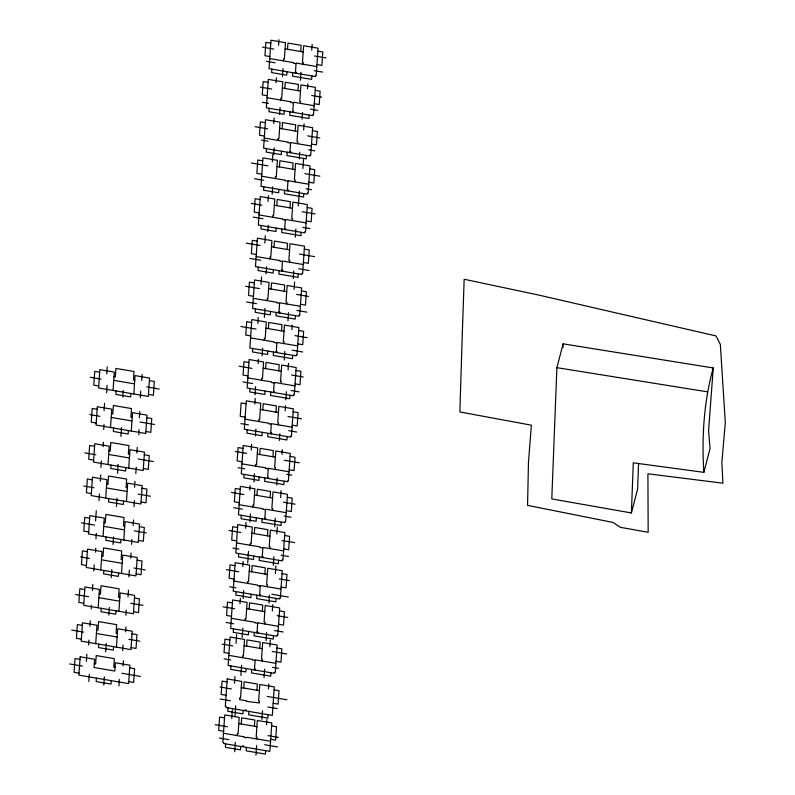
<?xml version="1.0" encoding="UTF-8"?>
<svg xmlns="http://www.w3.org/2000/svg" width="795" height="795" viewBox="0 0 795 795"><rect width="100%" height="100%" fill="white"/><g stroke="black" fill="none" stroke-linecap="round" stroke-linejoin="round"><path stroke-width="1.19" d="M631.399 512.964L633.287 462.819L703.853 472.349L710.064 448.529L708.564 430.642L713.254 367.956L563.108 343.847L556.898 367.668L551.79 498.912L631.399 512.964L637.6 489.144L638.564 463.465M562.959 347.564L563.108 343.847M95.579 520.904L96.275 510.738M86.337 661.39L86.824 654.196M104.066 410.618L104.572 403.264M106.759 373.889L107.236 366.932M88.642 645.003L88.98 640.055M89.934 626.241L90.302 620.796M92.399 590.556L92.816 584.345M93.79 570.959L94.198 564.957M95.947 538.771L96.314 533.455M91.226 608.881L91.485 605.204M100.915 467.42L101.362 460.951M103.698 429.459L104.026 424.609M95.529 552.147L95.798 548.143M98.987 500.701L99.445 494.053M100.319 481.253L100.756 474.883M106.609 392.7L107.116 385.267M103.161 446.71L103.469 442.209M88.811 681.514L89.308 674.399M95.708 643.612L96.97 625.258L82.481 622.803L81.229 641.158L130.936 649.594L132.199 631.23L117.71 628.775L116.448 647.13M98.173 607.778L99.425 589.423L84.946 586.968L83.684 605.323L133.391 613.75L134.653 595.395L120.164 592.941L118.912 611.295M100.766 569.926L102.018 551.571L87.539 549.116L86.277 567.471L135.995 575.898L137.247 557.543L122.768 555.089L121.506 573.443M103.062 536.446L104.314 518.082L89.835 515.627L88.573 533.992L138.29 542.419L139.542 524.064L125.063 521.6L123.801 539.964M105.695 498.038L106.947 479.683L92.468 477.229L91.206 495.583L140.924 504.01L142.176 485.656L127.697 483.201L126.435 501.556M107.991 464.558L109.253 446.194L94.764 443.739L93.502 462.094L143.219 470.531L144.471 452.176L129.992 449.712L128.73 468.076M110.525 427.521L111.787 409.157L97.298 406.702L96.046 425.057L145.753 433.494L147.015 415.129L132.527 412.675L131.274 431.039M113.069 390.444L114.331 372.09L99.842 369.635L98.59 387.99L148.297 396.427L149.559 378.062L135.07 375.608L133.808 393.962M96.424 678.125L96.185 681.573L111.002 684.088L111.24 680.639M98.759 644.129L98.52 647.577L113.337 650.091L113.566 646.643M101.213 608.294L100.975 611.733L115.792 614.247L116.03 610.808M103.807 570.442L103.569 573.891L118.385 576.395L118.624 572.957M106.103 536.963L105.864 540.401L120.681 542.915L120.92 539.477M108.736 498.554L108.498 501.993L123.314 504.507L123.553 501.069M111.032 465.075L110.803 468.513L125.61 471.028L125.849 467.579M113.576 428.038L113.337 431.476L128.154 433.991L128.392 430.542M116.12 390.961L115.881 394.409L130.698 396.924L130.927 393.475M117.481 473.333L118.097 464.34M122.768 397.103L123.215 390.603M105.655 651.791L106.222 643.493M113.039 544.446L113.556 536.933M103.777 685.161L104.344 676.863M111.29 577.558L111.837 569.608M120.91 436.574L121.526 427.581M108.826 615.131L109.352 607.459M116.408 506.584L116.974 498.207M118.942 685.906L119.389 679.417M122.659 650.578L123.036 645.003M140.317 397.699L140.775 391.051M141.729 380.457L142.146 374.435M134.524 487.335L134.931 481.392M136.849 453.001L137.237 447.356M139.354 417.623L139.781 411.373M125.918 615.27L126.266 610.143M135.806 473.591L136.253 467.132M128.909 576.912L129.376 570.144M138.747 434.696L139.095 429.688M123.145 665.971L123.503 660.734M133.997 506.713L134.415 500.611M125.6 631.846L125.928 627.026M128.015 596.846L128.462 590.198M131.553 544.337L131.881 539.567M130.718 558.219L131.076 552.982M133.192 525.465L133.56 519.99M225.611 743.862L225.373 747.3L240.458 749.864L240.696 746.416M228.076 707.868L227.837 711.316L242.932 713.87L243.161 710.432M230.948 665.952L230.719 669.39L245.804 671.944L246.043 668.506M233.492 628.875L233.253 632.323L248.348 634.877L248.587 631.439M236.045 591.639L235.807 595.077L250.902 597.641L251.131 594.193M238.659 553.499L238.421 556.947L253.516 559.501L253.754 556.063M241.283 515.279L241.044 518.728L256.139 521.281L256.368 517.843M244.085 474.396L243.846 477.835L258.941 480.399L259.17 476.96M247.146 429.757L246.907 433.196L262.002 435.759L262.241 432.311M249.978 388.477L249.739 391.915L264.834 394.479L265.063 391.031M252.721 348.498L252.482 351.947L267.567 354.5L267.806 351.062M255.434 308.887L255.195 312.326L270.29 314.89L270.529 311.441M258.296 267.12L258.067 270.558L273.152 273.122L273.391 269.674M261.148 225.502L260.919 228.95L276.004 231.504L276.243 228.066M263.811 186.805L263.572 190.244L278.657 192.797L278.896 189.359M266.424 148.645L266.186 152.083L281.281 154.647L281.51 151.199M269.187 108.299L268.948 111.747L284.044 114.301L284.282 110.863M271.87 69.155L271.642 72.593L286.727 75.147L286.965 71.709M257.799 323.476L258.216 317.394M236.045 643.453L236.652 634.589M261.068 284.431L261.585 276.928M231.733 718.511L232.329 709.836M234.515 683.253L234.972 676.605M240.001 603.703L240.368 598.387M264.815 243.051L265.321 235.698M242.823 566.567L243.171 561.499M278.548 45.196L278.916 39.75M245.585 528.297L246.003 522.275M268.054 201.483L268.452 195.649M276.064 82.66L276.402 77.84M251.22 450.139L251.627 444.246M255.026 394.857L255.583 386.618M273.748 123.642L274.136 117.948M254.847 404.118L255.245 398.355M258.176 363.603L258.474 359.29M249.809 490.078L250.117 485.616M272.327 161.822L272.844 154.29M267.826 231.633L268.253 225.363M235.002 716.414L235.727 705.831M243.111 598.536L243.658 590.546M273.738 154.608L274.205 147.82M266.106 273.818L266.603 266.693M255.424 436.008L255.901 428.972M272.158 194.219L272.665 186.785M249.948 521.768L250.485 513.918M242.187 637.471L242.833 628.1M264.367 317.434L264.993 308.361M234.694 751.772L235.34 742.391M247.702 563.138L248.517 551.293M262.111 355.802L262.628 348.27M253.913 481.939L254.47 473.83M240.925 675.561L241.63 665.236M279.582 114.599L280.059 107.563M237.139 735.604L237.268 733.765L238.083 733.904L239.215 717.388L224.737 714.924L222.848 742.371L223.673 742.51L223.604 743.524L242.704 746.763L242.773 745.75L243.588 745.889L243.518 746.903L269.863 751.364L271.81 722.913L257.322 720.459L256.189 736.975L257.014 737.114L256.894 738.952M242.475 657.684L242.604 655.855L243.429 655.994L244.562 639.468L230.073 637.014L228.125 665.465L274.384 673.315L274.454 672.302L275.269 672.441L277.157 644.993L262.668 642.539L261.535 659.065L262.36 659.204L262.231 661.043M245.019 620.617L245.148 618.788L245.973 618.927L247.106 602.401L232.617 599.947L230.669 628.398L276.918 636.248L276.988 635.235L277.813 635.374L279.701 607.927L265.212 605.472L264.079 621.998L264.904 622.137L264.775 623.966M247.573 583.381L247.702 581.543L248.527 581.682L249.66 565.166L235.171 562.701L233.223 591.162L279.472 599.003L279.542 597.999L280.367 598.138L282.245 570.691L267.766 568.236L266.633 584.752L267.458 584.891L267.329 586.73M250.186 545.241L250.316 543.402L251.141 543.551L252.273 527.025L237.785 524.571L235.837 553.022L282.086 560.863L282.155 559.859L282.98 559.998L284.868 532.551L270.38 530.096L269.247 546.622L270.071 546.761L269.942 548.59M252.81 507.021L252.939 505.183L253.764 505.322L254.897 488.806L240.408 486.351L238.46 514.802L284.709 522.643L284.779 521.639L285.604 521.778L287.482 494.331L273.003 491.876L271.87 508.393L272.695 508.542L272.566 510.37M255.612 466.138L255.742 464.3L256.566 464.439L257.699 447.923L243.21 445.458L241.263 473.919L287.512 481.76L287.581 480.756L288.406 480.896L290.284 453.448L275.805 450.994L274.672 467.51L275.497 467.649L275.368 469.487M258.673 421.499L258.802 419.661L259.627 419.8L260.76 403.274L246.271 400.819L244.323 429.27L290.572 437.121L290.642 436.107L291.467 436.246L293.355 408.809L278.866 406.344L277.733 422.87L278.558 423.01L278.429 424.848M261.505 380.219L261.635 378.38L262.459 378.519L263.592 362.003L249.103 359.539L247.156 388L293.405 395.84L293.474 394.837L294.299 394.976L296.177 367.529L281.698 365.074L280.565 381.59L281.38 381.729L281.261 383.568M264.248 340.24L264.377 338.402L265.192 338.541L266.325 322.025L251.846 319.57L249.888 348.021L296.147 355.862L296.217 354.858L297.042 354.997L298.92 327.55L284.441 325.095L283.308 341.611L284.123 341.751L284.004 343.589M266.961 300.629L267.09 298.791L267.915 298.93L269.048 282.414L254.559 279.949L252.611 308.41L298.86 316.251L298.93 315.247L299.755 315.386L301.643 287.939L287.154 285.484L286.021 302.001L286.846 302.14L286.717 303.978M269.833 258.862L269.952 257.024L270.777 257.163L271.91 240.637L257.421 238.182L255.473 266.643L301.732 274.484L301.802 273.47L302.617 273.609L304.505 246.172L290.016 243.707L288.883 260.233L289.708 260.372L289.579 262.211M272.685 217.244L272.804 215.415L273.629 215.554L274.762 199.028L260.273 196.574L258.325 225.025L304.584 232.875L304.654 231.862L305.479 232.001L307.357 204.554L292.868 202.099L291.735 218.625L292.56 218.764L292.431 220.593M275.338 178.547L275.458 176.709L276.282 176.848L277.415 160.322L262.936 157.867L260.979 186.318L307.238 194.169L307.307 193.155L308.132 193.294L310.01 165.857L295.521 163.392L294.389 179.918L295.213 180.058L295.084 181.896M277.952 140.387L278.081 138.549L278.906 138.688L280.039 122.162L265.55 119.707L263.602 148.158L309.851 156.009L309.921 154.995L310.746 155.134L312.624 127.697L298.145 125.232L297.012 141.758L297.827 141.898L297.708 143.736M280.715 100.041L280.844 98.212L281.668 98.351L282.801 81.825L268.312 79.371L266.365 107.822L312.614 115.663L312.683 114.659L313.508 114.798L315.396 87.351L300.908 84.896L299.775 101.422L300.599 101.561L300.47 103.39M283.408 60.887L283.527 59.059L284.352 59.198L285.484 42.672L270.996 40.217L269.048 68.668L315.307 76.519L315.377 75.505L316.191 75.644L318.079 48.197L303.591 45.742L302.458 62.268L303.283 62.407L303.153 64.246M282.473 76.439L283.02 68.459M241.263 723.997L241.69 717.806L254.857 720.031L254.43 726.232M243.727 688.013L244.154 681.812L257.322 684.048L256.904 690.249M246.609 646.087L247.026 639.886L260.203 642.121L259.776 648.322M249.143 609.02L249.57 602.819L262.738 605.055L262.32 611.246M251.697 571.774L252.124 565.583L265.291 567.819L264.874 574.01M254.32 533.644L254.738 527.443L267.905 529.679L267.488 535.87M256.934 495.424L257.361 489.223L270.529 491.459L270.101 497.65M259.736 454.531L260.164 448.34L273.331 450.576L272.914 456.767M262.797 409.892L263.224 403.701L276.392 405.927L275.974 412.128M265.629 368.612L266.057 362.421L279.224 364.657L278.797 370.848M268.372 328.633L268.799 322.442L281.967 324.678L281.539 330.869M271.085 289.022L271.512 282.831L284.68 285.067L284.262 291.258M273.957 247.255L274.374 241.064L287.552 243.29L287.124 249.491M276.809 205.647L277.236 199.446L290.404 201.682L289.976 207.873M279.462 166.94L279.89 160.739L293.057 162.975L292.63 169.176M282.076 128.78L282.503 122.589L295.67 124.815L295.243 131.016M284.849 88.444L285.266 82.243L298.433 84.479L298.016 90.67M287.532 49.29L287.949 43.089L301.126 45.325L300.699 51.526M246.4 747.389L246.172 750.828L265.371 754.087L265.609 750.649M248.875 711.396L248.636 714.844L267.835 718.104L268.074 714.655M251.747 669.469L251.508 672.918L270.717 676.177L270.956 672.729M254.291 632.403L254.052 635.851L273.261 639.101L273.49 635.662M256.845 595.167L256.606 598.605L275.815 601.865L276.044 598.426M259.458 557.027L259.22 560.475L278.429 563.725L278.657 560.286M262.082 518.807L261.843 522.245L281.042 525.505L281.281 522.067M264.884 477.924L264.646 481.363L283.855 484.622L284.083 481.184M267.945 433.285L267.706 436.723L286.916 439.983L287.144 436.534M270.777 392.005L270.538 395.443L289.738 398.702L289.976 395.264M273.51 352.026L273.281 355.464L292.481 358.724L292.719 355.286M276.233 312.415L275.994 315.853L295.203 319.113L295.432 315.675M279.095 270.648L278.856 274.086L298.065 277.346L298.304 273.897M281.947 229.03L281.708 232.478L300.917 235.727L301.156 232.289M284.6 190.333L284.362 193.771L303.571 197.031L303.809 193.583M287.214 152.173L286.985 155.611L306.184 158.871L306.423 155.423M289.986 111.827L289.748 115.275L308.957 118.525L309.185 115.086M292.669 72.673L292.431 76.121L311.64 79.381L311.878 75.932M254.46 669.937L255.155 659.84L275.895 663.358M257.004 632.87L257.699 622.773L278.439 626.291M259.558 595.624L260.253 585.527L280.993 589.045M262.171 557.494L262.867 547.397L283.606 550.905M264.795 519.264L265.49 509.168L286.23 512.686M267.597 478.381L268.293 468.285L289.032 471.803M270.658 433.742L271.353 423.646L292.093 427.163M273.49 392.462L274.186 382.365L294.925 385.883M276.233 352.483L276.918 342.387L297.668 345.904M278.946 312.872L279.641 302.776L300.381 306.294M281.808 271.105L282.503 261.008L303.243 264.526M284.66 229.497L285.355 219.4L306.095 222.918M287.313 190.79L288.009 180.694L308.748 184.211M289.937 152.63L290.622 142.534L311.372 146.051M292.699 112.294L293.395 102.197L314.134 105.715M295.382 73.14L296.078 63.044L316.817 66.561M255.284 670.076L255.354 669.062L254.529 668.923M257.828 633.009L257.898 631.995L257.073 631.856M260.382 595.763L260.452 594.759L259.627 594.62M262.996 557.633L263.066 556.619L262.241 556.48M265.619 519.413L265.689 518.4L264.864 518.26M268.422 478.52L268.491 477.517L267.667 477.378M271.483 433.881L271.552 432.868L270.727 432.728M274.315 392.601L274.384 391.597L273.559 391.458M277.058 352.622L277.127 351.619L276.302 351.479M279.77 313.011L279.84 312.008L279.015 311.869M282.632 271.244L282.702 270.23L281.877 270.091M285.484 229.636L285.554 228.622L284.729 228.483M288.138 190.929L288.207 189.916L287.383 189.776M290.761 152.769L290.831 151.756L290.006 151.616M293.524 112.433L293.594 111.419L292.769 111.28M296.207 73.279L296.277 72.266L295.452 72.126M300.411 80.315L300.957 72.335M255.98 755.25L256.636 745.68M284.262 360.016L284.849 351.46M279.383 440.519L279.86 433.682M266.067 640.691L266.633 632.393M276.7 485.029L277.177 477.934M287.969 320.882L288.535 312.673M299.288 158.871L299.745 152.223M302.08 119.121L302.527 112.463M268.919 603.037L269.465 595.177M264.049 677.688L264.636 669.132M274.623 526.787L275.219 518.221M261.913 719.505L262.509 710.819M295.313 237.188L295.859 229.139M273.311 565.235L273.887 556.748M293.266 278.498L293.782 270.986M298.274 206.024L298.622 200.897M298.731 200.638L299.397 190.979M303.66 130.002L304.078 123.791M282.006 454.462L282.334 449.712M285.186 410.866L285.544 405.738M285.852 399.895L286.409 391.716M276.839 533.922L277.316 526.946M288.088 369.894L288.535 363.365M307.456 88.881L307.814 83.753M294.1 289.479L294.617 281.977M269.843 646.812L270.3 640.094M272.327 611.047L272.774 604.588M291.864 329.637L292.172 325.135M302.895 168.52L303.511 159.537M275.358 573.553L275.895 565.762M280.655 497.491L281.122 490.714M311.759 50.254L312.167 44.431M268.422 689.007L268.77 683.879M266.504 724.712L266.872 719.386M713.254 367.956C703.853 401.246 701.587 437.946 703.853 472.349M556.898 367.668L707.043 391.776M270.797 43.178L265.858 42.344L264.944 55.73L269.883 56.564M317.871 51.168L322.81 52.003L321.896 65.389L316.957 64.554M285.057 48.873L303.163 51.943M262.598 47.173L273.778 49.071M314.502 55.978L326.039 57.936M269.743 58.572L293.444 62.596L293.405 63.173L296.038 63.62M266.583 61.374L275.04 62.805M314.224 70.675L322.591 72.087M268.114 82.332L263.175 81.497L262.251 94.883L267.19 95.718M315.188 90.312L320.127 91.157L319.212 104.543L314.273 103.698M282.374 88.016L300.48 91.087M311.7 95.499L321.518 97.159M260.402 87.122L271.681 89.03M267.06 97.725L290.761 101.75L290.722 102.316L293.355 102.764M310.487 109.134L317.662 110.356M262.4 102.326L268.491 103.36M265.341 122.668L260.402 121.834L259.488 135.22L264.427 136.054M312.425 130.658L317.364 131.493L316.44 144.879L311.501 144.044M279.611 128.363L297.718 131.433M255.145 126.713L267.686 128.84M307.665 135.875L319.848 137.942M264.288 138.062L287.989 142.086L287.949 142.663L290.592 143.11M261.585 140.109L267.945 141.182M308.639 149.818L314.909 150.881M262.728 160.829L257.789 159.994L256.874 173.38L261.813 174.214M309.802 168.818L314.741 169.653L313.826 183.039L308.887 182.204M276.988 166.523L295.104 169.593M251.369 163.015L268.004 165.837M304.793 173.628L319.888 176.182M261.674 176.222L285.375 180.246L285.335 180.823L287.969 181.27M254.519 178.696L263.702 180.256M306.135 188.803L311.501 189.707M260.074 199.535L255.135 198.7L254.221 212.086L259.16 212.921M307.148 207.525L312.087 208.36L311.173 221.745L306.234 220.911M274.335 205.229L292.441 208.3M302.199 211.758L315.198 213.964M251.28 203.441L261.823 205.229M259.021 214.928L282.722 218.953L282.682 219.519L285.316 219.967M253.188 217.095L262.916 218.744M302.786 227.37L310.06 228.602M257.222 241.143L252.283 240.309L251.369 253.694L256.308 254.529M304.296 249.133L309.235 249.968L308.321 263.354L303.382 262.519M271.483 246.838L289.589 249.908M246.301 243.151L260.104 245.496M299.477 254.072L314.522 256.626M256.169 256.547L279.87 260.561L279.83 261.138L282.464 261.585M249.908 258.405L260.8 260.253M298.701 268.74L309.136 270.509M254.36 282.921L249.421 282.076L248.497 295.462L253.436 296.306M301.434 290.9L306.373 291.735L305.459 305.121L300.52 304.286M268.621 288.605L286.727 291.676M296.605 294.418L308.5 296.436M245.645 286.25L259.418 288.585M253.297 298.314L277.008 302.329L276.968 302.905L279.602 303.352M246.579 302.001L256.457 303.67M296.863 310.447L306.85 312.137M251.637 322.531L246.698 321.697L245.784 335.083L250.723 335.917M298.721 330.511L303.66 331.356L302.736 344.742L297.797 343.897M265.908 328.216L284.014 331.286M294.945 335.609L307.218 337.686M240.945 326.516L256.04 329.07M250.584 337.925L274.285 341.939L274.245 342.516L276.879 342.963M292.202 350.207L302.656 351.976M248.895 362.51L243.966 361.665L243.041 375.051L247.98 375.896M295.978 370.49L300.917 371.325L299.993 384.71L295.064 383.876M263.165 368.194L281.271 371.265M291.606 375.041L303.233 377.009M239.146 366.207L252.055 368.393M247.841 377.903L271.552 381.918L271.512 382.494L274.146 382.942M243.031 381.928L252.581 383.548M291 390.514L299.089 391.885M99.663 372.219L94.724 371.374L93.78 385.148L98.719 385.982M149.38 380.646L154.319 381.481L153.375 395.254L148.436 394.409M114.013 376.681L115.335 376.9L115.911 368.413L134.017 371.484L133.441 379.97L134.752 380.199M113.765 380.348L134.504 383.866M90.252 377.257L101.184 379.116M146.737 386.917L159.199 389.033M246.072 403.781L241.133 402.946L240.209 416.332L245.148 417.166M293.146 411.77L298.085 412.605L297.171 425.991L292.232 425.156M260.333 409.475L278.439 412.545M288.019 416.54L301.474 418.826M245.009 419.174L268.72 423.198L268.68 423.775L271.314 424.222M288.704 430.691L296.704 432.053M240.915 423.616L248.457 424.888M97.129 409.286L92.19 408.451L91.246 422.215L96.185 423.049M146.837 417.713L151.775 418.558L150.831 432.321L145.892 431.486M111.469 413.748L112.791 413.976L113.377 405.48L131.483 408.55L130.897 417.047L132.218 417.266M139.96 422.006L154.548 424.48M111.221 417.425L131.96 420.943M89.765 414.602L99.931 416.322M243.012 448.43L238.073 447.585L237.148 460.971L242.087 461.816M290.086 456.409L295.024 457.244L294.11 470.63L289.171 469.795M257.272 454.114L275.378 457.185M235.36 451.49L246.589 453.389M284.272 460.295L299.278 462.839M241.948 463.823L265.659 467.838L265.619 468.414L268.253 468.861M286.627 474.287L291.805 475.162M238.063 467.718L244.612 468.821M94.585 446.323L89.646 445.488L88.702 459.252L93.641 460.086M144.292 454.75L149.231 455.595L148.287 469.358L143.348 468.523M108.935 450.785L110.247 451.013L110.833 442.517L128.939 445.588L128.353 454.084L129.674 454.303M138.111 458.953L153.375 461.537M108.677 454.462L129.426 457.98M84.807 452.892L95.897 454.77M240.199 489.313L235.27 488.478L234.346 501.864L239.285 502.698M287.283 497.292L292.222 498.137L291.298 511.523L286.369 510.678M254.47 494.997L272.576 498.067M231.474 492.423L243.846 494.52M283.388 502.162L295.104 504.149M92.29 479.802L87.351 478.968L86.407 492.741L91.346 493.576M141.997 488.239L146.936 489.074L145.992 502.847L141.053 502.003M239.146 504.706L262.857 508.73L262.817 509.297L265.451 509.744M106.639 484.274L107.951 484.493L108.537 476.006L126.644 479.077L126.057 487.564L127.379 487.792M284.302 516.074L291 517.207M233.7 507.697L242.246 509.148M106.381 487.941L127.13 491.459M138.151 494.122L150.494 496.219M83.753 486.023L93.989 487.752M237.586 527.532L232.647 526.697L231.723 540.083L236.662 540.918M284.66 535.512L289.599 536.357L288.684 549.743L283.745 548.898M251.846 533.216L269.952 536.287M228.98 530.484L240.796 532.481M281.996 540.501L294.538 542.627M236.532 542.925L260.233 546.95L260.194 547.517L262.827 547.964M89.656 518.211L84.717 517.376L83.773 531.139L88.712 531.974M139.364 526.638L144.302 527.482L143.358 541.246L138.419 540.411M104.006 522.673L105.318 522.901L105.904 514.405L124.01 517.475L123.424 525.972L124.745 526.191M281.082 555.208L288.446 556.46M134.295 530.871L146.3 532.908M232.925 548.073L238.917 549.087M103.748 526.35L124.497 529.868M81.597 522.891L94.615 525.097M234.972 565.672L230.033 564.828L229.109 578.213L234.048 579.058M282.046 573.652L286.985 574.487L286.071 587.873L281.132 587.038M249.233 571.357L267.339 574.427M226.337 569.667L238.788 571.774M279.224 578.889L289.589 580.648M87.361 551.69L82.422 550.856L81.478 564.629L86.416 565.464M137.068 560.127L142.007 560.962L141.063 574.735L136.124 573.891M101.71 556.162L103.022 556.381L103.608 547.894L121.715 550.965L121.128 559.451L122.45 559.68M233.909 581.066L257.62 585.08L257.58 585.657L260.213 586.104M101.452 559.829L122.201 563.347M80.673 556.947L89.358 558.428M133.987 568.018L145.187 569.916M229.576 586.75L235.936 587.833M271.82 594.233L288.366 597.045M232.418 602.908L227.479 602.073L226.555 615.459L231.494 616.294M279.492 610.888L284.431 611.733L283.517 625.118L278.578 624.274M246.679 608.592L264.785 611.673M277.157 615.648L287.8 617.457M223.147 606.814L234.595 608.751M84.767 589.542L79.828 588.707L78.884 602.481L83.823 603.316M134.474 597.979L139.413 598.814L138.469 612.577L133.53 611.743M99.117 594.014L100.428 594.233L101.015 585.746L119.121 588.817L118.535 597.303L119.856 597.532M231.355 618.301L255.066 622.326L255.026 622.892L257.659 623.34M98.858 597.681L119.598 601.199M130.787 603.276L143.001 605.353M75.674 594.511L88.573 596.697M274.573 630.534L283.119 631.985M226.118 622.505L233.66 623.787M229.874 639.975L224.935 639.14L224.021 652.526L228.95 653.361M276.948 647.965L281.887 648.799L280.973 662.185L276.034 661.351M244.135 645.669L262.241 648.74M272.188 651.503L286.727 653.977M222.153 644.109L232.756 645.908M82.302 625.387L77.373 624.542L76.429 638.315L81.358 639.15M132.02 633.814L136.959 634.649L136.015 648.422L131.076 647.587M96.652 629.849L97.974 630.067L98.55 621.581L116.656 624.651L116.08 633.148L117.392 633.367M228.821 655.368L252.522 659.393L252.482 659.969L255.116 660.416M96.404 633.516L117.143 637.034M128.85 639.319L139.85 641.187M71.739 630.087L83.465 632.075M224.14 658.866L230.779 659.999M272.576 667.343L278.389 668.327M227.002 681.901L222.063 681.067L221.139 694.452L226.078 695.287M274.076 689.891L279.015 690.726L278.101 704.112L273.162 703.277M79.977 659.383L75.038 658.538L74.094 672.312L79.033 673.146M129.684 667.81L134.623 668.645L133.679 682.418L128.74 681.583M241.263 687.596L259.369 690.666M94.327 663.845L95.638 664.063L96.225 655.577L114.331 658.648L113.745 667.134L115.066 667.363M220.096 687.029L231.365 688.937M267.269 696.44L286.995 699.789M69.702 663.944L82.382 666.101M121.854 673.266L140.477 676.426M267.925 707.003L277.197 708.574M220.096 699.014L230.371 700.763M224.528 717.895L219.589 717.05L218.675 730.436L223.614 731.281M271.612 725.875L276.551 726.709L275.627 740.095L270.688 739.261M238.798 723.579L256.904 726.65M215.187 724.682L227.4 726.749M267.985 735.623L278.349 737.382M223.475 733.288L244.214 736.806L244.174 737.372L246.808 737.82L246.848 737.253L270.548 741.268M264.606 744.726L277.604 746.932M219.38 738.018L228.821 739.618M462.342 332.519L459.858 411.949L531.368 425.186L528.456 462.521L527.562 505.382L613.005 522.434L620.358 527.314L648.163 532.312L647.915 473.8L722.913 483.191L721.87 462.332L725.298 422.622L720.34 344.424L716.056 335.957L537.996 294.915L464.171 279.264L462.342 332.519M80.156 656.799L78.894 675.154L128.601 683.591L129.863 665.226L115.374 662.772L114.808 671.03L94.068 667.512L94.635 659.254L80.156 656.799M227.201 678.94L225.323 706.387L226.138 706.526L226.068 707.53L245.168 710.77L245.238 709.766L246.062 709.905L245.993 710.909L272.327 715.381L274.275 686.92L259.796 684.465L258.663 700.991L259.488 701.13L259.359 702.969L246.639 701.389L246.679 700.812L239.603 699.61L239.732 697.781L240.557 697.921L241.69 681.394L227.201 678.94"/></g></svg>
